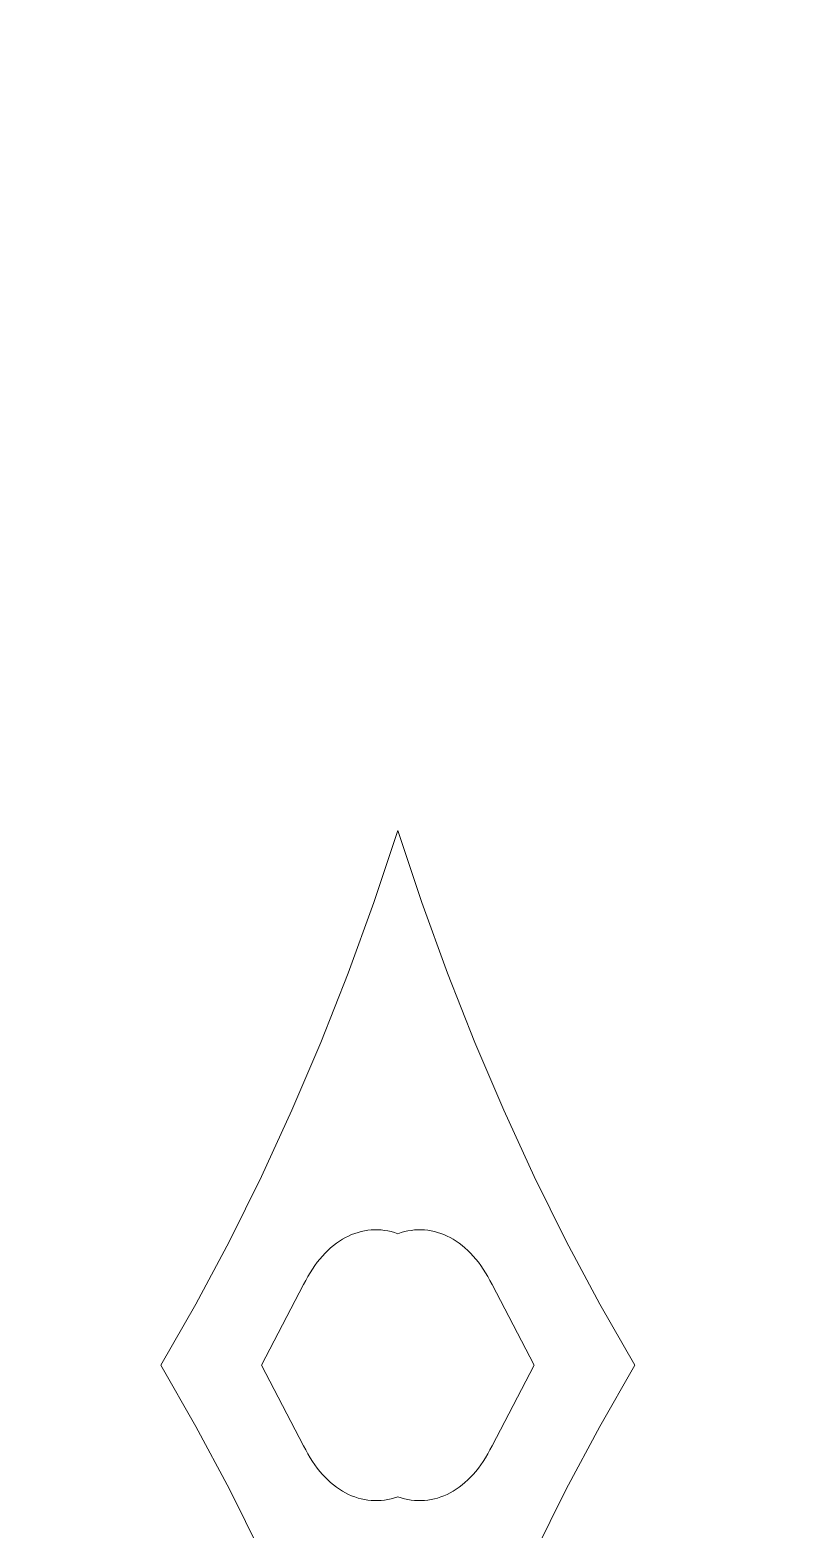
# Model space of a CAD drawing. Header units: centimetres. Extents: x -9.1 to 5.1, y -12.3 to 13.3.
# Drawn here: x 1.77 to 3.013, y -10.128 to -7.663 of the extents above; entities that cross this region are included whole.
import ezdxf

# ---------------------------------------------------------------- set-up
doc = ezdxf.new("R2010")
doc.units = ezdxf.units.CM
doc.header["$MEASUREMENT"] = 0
doc.layers.add('layer 1', color=7, linetype='Continuous')

msp = doc.modelspace()

# ---------------------------------------------------------------- linework, layer by layer
at = {"layer": 'layer 1', "color": 242, "lineweight": 9}
for points, knots in [([(5.08841, -12.32848), (5.08841, -12.32848), (-9.09402, -12.32848), (-9.09402, -12.32848), (-9.09402, -12.32848), (-9.09402, -12.32848), (-9.09402, 0.32731), (-9.09402, 0.32731), (-9.09402, 0.32731), (-9.09402, 0.32731), (5.0911, 0.32731), (5.0911, 0.32731), (5.0911, 0.32731), (5.0911, 0.32731), (5.0911, -12.32848), (5.0911, -12.32848), (5.0911, -12.32848), (5.0911, -12.32848), (5.08841, -12.32848), (5.08841, -12.32848)], [0, 0, 0, 0, 0.1666667, 0.1666667, 0.1666667, 0.1666667, 0.3333333, 0.3333333, 0.3333333, 0.3333333, 0.5, 0.5, 0.5, 0.5, 0.6666667, 0.6666667, 0.6666667, 0.6666667, 1, 1, 1, 1]), ([(2.3751, -10.73787), (2.3751, -10.73787), (2.41459, -10.61927), (2.41459, -10.61927), (2.41459, -10.61927), (2.41459, -10.61927), (2.45684, -10.50295), (2.45684, -10.50295), (2.45684, -10.50295), (2.45684, -10.50295), (2.50173, -10.389), (2.50173, -10.389), (2.50173, -10.389), (2.50173, -10.389), (2.54928, -10.27752), (2.54928, -10.27752), (2.54928, -10.27752), (2.54928, -10.27752), (2.59942, -10.16862), (2.59942, -10.16862), (2.59942, -10.16862), (2.59942, -10.16862), (2.65212, -10.06242), (2.65212, -10.06242), (2.65212, -10.06242), (2.65212, -10.06242), (2.70731, -9.959), (2.70731, -9.959), (2.70731, -9.959), (2.70731, -9.959), (2.76495, -9.85846), (2.76495, -9.85846), (2.76495, -9.85846), (2.76495, -9.85846), (2.70731, -9.75793), (2.70731, -9.75793), (2.70731, -9.75793), (2.70731, -9.75793), (2.65212, -9.65451), (2.65212, -9.65451), (2.65212, -9.65451), (2.65212, -9.65451), (2.59942, -9.54829), (2.59942, -9.54829), (2.59942, -9.54829), (2.59942, -9.54829), (2.54928, -9.43939), (2.54928, -9.43939), (2.54928, -9.43939), (2.54928, -9.43939), (2.50173, -9.32793), (2.50173, -9.32793), (2.50173, -9.32793), (2.50173, -9.32793), (2.45684, -9.21398), (2.45684, -9.21398), (2.45684, -9.21398), (2.45684, -9.21398), (2.41459, -9.09764), (2.41459, -9.09764), (2.41459, -9.09764), (2.41459, -9.09764), (2.3751, -8.97905), (2.3751, -8.97905), (2.3751, -8.97905), (2.3751, -8.97905), (2.3356, -9.09764), (2.3356, -9.09764), (2.3356, -9.09764), (2.3356, -9.09764), (2.29337, -9.21398), (2.29337, -9.21398), (2.29337, -9.21398), (2.29337, -9.21398), (2.24846, -9.32793), (2.24846, -9.32793), (2.24846, -9.32793), (2.24846, -9.32793), (2.20092, -9.43939), (2.20092, -9.43939), (2.20092, -9.43939), (2.20092, -9.43939), (2.15078, -9.54829), (2.15078, -9.54829), (2.15078, -9.54829), (2.15078, -9.54829), (2.09808, -9.65451), (2.09808, -9.65451), (2.09808, -9.65451), (2.09808, -9.65451), (2.04289, -9.75793), (2.04289, -9.75793), (2.04289, -9.75793), (2.04289, -9.75793), (1.98524, -9.85846), (1.98524, -9.85846), (1.98524, -9.85846), (1.98524, -9.85846), (2.04289, -9.959), (2.04289, -9.959), (2.04289, -9.959), (2.04289, -9.959), (2.09808, -10.06242), (2.09808, -10.06242), (2.09808, -10.06242), (2.09808, -10.06242), (2.15078, -10.16862), (2.15078, -10.16862), (2.15078, -10.16862), (2.15078, -10.16862), (2.20092, -10.27752), (2.20092, -10.27752), (2.20092, -10.27752), (2.20092, -10.27752), (2.24846, -10.389), (2.24846, -10.389), (2.24846, -10.389), (2.24846, -10.389), (2.29337, -10.50295), (2.29337, -10.50295), (2.29337, -10.50295), (2.29337, -10.50295), (2.3356, -10.61927), (2.3356, -10.61927), (2.3356, -10.61927), (2.3356, -10.61927), (2.3751, -10.73787), (2.3751, -10.73787)], [0, 0, 0, 0, 0.030303, 0.030303, 0.030303, 0.030303, 0.0606061, 0.0606061, 0.0606061, 0.0606061, 0.0909091, 0.0909091, 0.0909091, 0.0909091, 0.1212121, 0.1212121, 0.1212121, 0.1212121, 0.1515152, 0.1515152, 0.1515152, 0.1515152, 0.1818182, 0.1818182, 0.1818182, 0.1818182, 0.2121212, 0.2121212, 0.2121212, 0.2121212, 0.2424242, 0.2424242, 0.2424242, 0.2424242, 0.2727273, 0.2727273, 0.2727273, 0.2727273, 0.3030303, 0.3030303, 0.3030303, 0.3030303, 0.3333333, 0.3333333, 0.3333333, 0.3333333, 0.3636364, 0.3636364, 0.3636364, 0.3636364, 0.3939394, 0.3939394, 0.3939394, 0.3939394, 0.4242424, 0.4242424, 0.4242424, 0.4242424, 0.4545455, 0.4545455, 0.4545455, 0.4545455, 0.4848485, 0.4848485, 0.4848485, 0.4848485, 0.5151515, 0.5151515, 0.5151515, 0.5151515, 0.5454545, 0.5454545, 0.5454545, 0.5454545, 0.5757576, 0.5757576, 0.5757576, 0.5757576, 0.6060606, 0.6060606, 0.6060606, 0.6060606, 0.6363636, 0.6363636, 0.6363636, 0.6363636, 0.6666667, 0.6666667, 0.6666667, 0.6666667, 0.6969697, 0.6969697, 0.6969697, 0.6969697, 0.7272727, 0.7272727, 0.7272727, 0.7272727, 0.7575758, 0.7575758, 0.7575758, 0.7575758, 0.7878788, 0.7878788, 0.7878788, 0.7878788, 0.8181818, 0.8181818, 0.8181818, 0.8181818, 0.8484848, 0.8484848, 0.8484848, 0.8484848, 0.8787879, 0.8787879, 0.8787879, 0.8787879, 0.9090909, 0.9090909, 0.9090909, 0.9090909, 0.9393939, 0.9393939, 0.9393939, 0.9393939, 1, 1, 1, 1]), ([(2.3751, -9.64224), (2.3751, -9.64224), (2.38061, -9.64041), (2.38061, -9.64041), (2.38061, -9.64041), (2.38061, -9.64041), (2.38615, -9.63888), (2.38615, -9.63888), (2.38615, -9.63888), (2.38615, -9.63888), (2.39166, -9.63766), (2.39166, -9.63766), (2.39166, -9.63766), (2.39166, -9.63766), (2.39717, -9.63673), (2.39717, -9.63673), (2.39717, -9.63673), (2.39717, -9.63673), (2.40268, -9.63612), (2.40268, -9.63612), (2.40268, -9.63612), (2.40268, -9.63612), (2.40817, -9.63579), (2.40817, -9.63579), (2.40817, -9.63579), (2.40817, -9.63579), (2.41366, -9.63577), (2.41366, -9.63577), (2.41366, -9.63577), (2.41366, -9.63577), (2.41909, -9.63606), (2.41909, -9.63606), (2.41909, -9.63606), (2.41909, -9.63606), (2.42452, -9.63662), (2.42452, -9.63662), (2.42452, -9.63662), (2.42452, -9.63662), (2.42989, -9.63748), (2.42989, -9.63748), (2.42989, -9.63748), (2.42989, -9.63748), (2.43524, -9.63862), (2.43524, -9.63862), (2.43524, -9.63862), (2.43524, -9.63862), (2.44055, -9.64006), (2.44055, -9.64006), (2.44055, -9.64006), (2.44055, -9.64006), (2.4458, -9.64178), (2.4458, -9.64178), (2.4458, -9.64178), (2.4458, -9.64178), (2.451, -9.64378), (2.451, -9.64378), (2.451, -9.64378), (2.451, -9.64378), (2.45615, -9.64607), (2.45615, -9.64607), (2.45615, -9.64607), (2.45615, -9.64607), (2.46123, -9.64863), (2.46123, -9.64863), (2.46123, -9.64863), (2.46123, -9.64863), (2.46625, -9.65147), (2.46625, -9.65147), (2.46625, -9.65147), (2.46625, -9.65147), (2.47119, -9.65458), (2.47119, -9.65458), (2.47119, -9.65458), (2.47119, -9.65458), (2.47605, -9.65797), (2.47605, -9.65797), (2.47605, -9.65797), (2.47605, -9.65797), (2.48082, -9.66163), (2.48082, -9.66163), (2.48082, -9.66163), (2.48082, -9.66163), (2.48552, -9.66555), (2.48552, -9.66555), (2.48552, -9.66555), (2.48552, -9.66555), (2.49012, -9.66974), (2.49012, -9.66974), (2.49012, -9.66974), (2.49012, -9.66974), (2.49462, -9.6742), (2.49462, -9.6742), (2.49462, -9.6742), (2.49462, -9.6742), (2.49904, -9.67891), (2.49904, -9.67891), (2.49904, -9.67891), (2.49904, -9.67891), (2.50332, -9.6839), (2.50332, -9.6839), (2.50332, -9.6839), (2.50332, -9.6839), (2.50751, -9.68913), (2.50751, -9.68913), (2.50751, -9.68913), (2.50751, -9.68913), (2.51157, -9.69463), (2.51157, -9.69463), (2.51157, -9.69463), (2.51157, -9.69463), (2.51552, -9.70038), (2.51552, -9.70038), (2.51552, -9.70038), (2.51552, -9.70038), (2.51933, -9.70637), (2.51933, -9.70637), (2.51933, -9.70637), (2.51933, -9.70637), (2.52304, -9.71262), (2.52304, -9.71262), (2.52304, -9.71262), (2.52304, -9.71262), (2.52659, -9.71912), (2.52659, -9.71912), (2.52659, -9.71912), (2.52659, -9.71912), (2.53001, -9.72586), (2.53001, -9.72586), (2.53001, -9.72586), (2.53001, -9.72586), (2.59927, -9.85846), (2.59927, -9.85846), (2.59927, -9.85846), (2.59927, -9.85846), (2.53001, -9.99105), (2.53001, -9.99105), (2.53001, -9.99105), (2.53001, -9.99105), (2.52659, -9.9978), (2.52659, -9.9978), (2.52659, -9.9978), (2.52659, -9.9978), (2.52304, -10.0043), (2.52304, -10.0043), (2.52304, -10.0043), (2.52304, -10.0043), (2.51933, -10.01055), (2.51933, -10.01055), (2.51933, -10.01055), (2.51933, -10.01055), (2.51552, -10.01655), (2.51552, -10.01655), (2.51552, -10.01655), (2.51552, -10.01655), (2.51157, -10.02229), (2.51157, -10.02229), (2.51157, -10.02229), (2.51157, -10.02229), (2.50751, -10.02779), (2.50751, -10.02779), (2.50751, -10.02779), (2.50751, -10.02779), (2.50332, -10.03302), (2.50332, -10.03302), (2.50332, -10.03302), (2.50332, -10.03302), (2.49904, -10.038), (2.49904, -10.038), (2.49904, -10.038), (2.49904, -10.038), (2.49462, -10.04272), (2.49462, -10.04272), (2.49462, -10.04272), (2.49462, -10.04272), (2.49012, -10.04717), (2.49012, -10.04717), (2.49012, -10.04717), (2.49012, -10.04717), (2.48552, -10.05137), (2.48552, -10.05137), (2.48552, -10.05137), (2.48552, -10.05137), (2.48082, -10.0553), (2.48082, -10.0553), (2.48082, -10.0553), (2.48082, -10.0553), (2.47605, -10.05896), (2.47605, -10.05896), (2.47605, -10.05896), (2.47605, -10.05896), (2.47119, -10.06235), (2.47119, -10.06235), (2.47119, -10.06235), (2.47119, -10.06235), (2.46625, -10.06546), (2.46625, -10.06546), (2.46625, -10.06546), (2.46625, -10.06546), (2.46123, -10.0683), (2.46123, -10.0683), (2.46123, -10.0683), (2.46123, -10.0683), (2.45615, -10.07086), (2.45615, -10.07086), (2.45615, -10.07086), (2.45615, -10.07086), (2.451, -10.07313), (2.451, -10.07313), (2.451, -10.07313), (2.451, -10.07313), (2.4458, -10.07514), (2.4458, -10.07514), (2.4458, -10.07514), (2.4458, -10.07514), (2.44055, -10.07687), (2.44055, -10.07687), (2.44055, -10.07687), (2.44055, -10.07687), (2.43524, -10.07829), (2.43524, -10.07829), (2.43524, -10.07829), (2.43524, -10.07829), (2.42989, -10.07944), (2.42989, -10.07944), (2.42989, -10.07944), (2.42989, -10.07944), (2.42452, -10.08031), (2.42452, -10.08031), (2.42452, -10.08031), (2.42452, -10.08031), (2.41909, -10.08087), (2.41909, -10.08087), (2.41909, -10.08087), (2.41909, -10.08087), (2.41366, -10.08114), (2.41366, -10.08114), (2.41366, -10.08114), (2.41366, -10.08114), (2.40817, -10.08112), (2.40817, -10.08112), (2.40817, -10.08112), (2.40817, -10.08112), (2.40268, -10.08081), (2.40268, -10.08081), (2.40268, -10.08081), (2.40268, -10.08081), (2.39717, -10.08018), (2.39717, -10.08018), (2.39717, -10.08018), (2.39717, -10.08018), (2.39166, -10.07927), (2.39166, -10.07927), (2.39166, -10.07927), (2.39166, -10.07927), (2.38615, -10.07804), (2.38615, -10.07804), (2.38615, -10.07804), (2.38615, -10.07804), (2.3751, -10.07468), (2.3751, -10.07468), (2.3751, -10.07468), (2.3751, -10.07468), (2.36406, -10.07804), (2.36406, -10.07804), (2.36406, -10.07804), (2.36406, -10.07804), (2.35854, -10.07927), (2.35854, -10.07927), (2.35854, -10.07927), (2.35854, -10.07927), (2.35303, -10.08018), (2.35303, -10.08018), (2.35303, -10.08018), (2.35303, -10.08018), (2.34752, -10.08081), (2.34752, -10.08081), (2.34752, -10.08081), (2.34752, -10.08081), (2.34203, -10.08112), (2.34203, -10.08112), (2.34203, -10.08112), (2.34203, -10.08112), (2.33654, -10.08114), (2.33654, -10.08114), (2.33654, -10.08114), (2.33654, -10.08114), (2.3311, -10.08087), (2.3311, -10.08087), (2.3311, -10.08087), (2.3311, -10.08087), (2.32568, -10.08031), (2.32568, -10.08031), (2.32568, -10.08031), (2.32568, -10.08031), (2.32031, -10.07944), (2.32031, -10.07944), (2.32031, -10.07944), (2.32031, -10.07944), (2.31496, -10.07829), (2.31496, -10.07829), (2.31496, -10.07829), (2.31496, -10.07829), (2.30966, -10.07687), (2.30966, -10.07687), (2.30966, -10.07687), (2.30966, -10.07687), (2.30439, -10.07514), (2.30439, -10.07514), (2.30439, -10.07514), (2.30439, -10.07514), (2.2992, -10.07313), (2.2992, -10.07313), (2.2992, -10.07313), (2.2992, -10.07313), (2.29405, -10.07086), (2.29405, -10.07086), (2.29405, -10.07086), (2.29405, -10.07086), (2.28897, -10.0683), (2.28897, -10.0683), (2.28897, -10.0683), (2.28897, -10.0683), (2.28395, -10.06546), (2.28395, -10.06546), (2.28395, -10.06546), (2.28395, -10.06546), (2.27901, -10.06235), (2.27901, -10.06235), (2.27901, -10.06235), (2.27901, -10.06235), (2.27415, -10.05896), (2.27415, -10.05896), (2.27415, -10.05896), (2.27415, -10.05896), (2.26937, -10.0553), (2.26937, -10.0553), (2.26937, -10.0553), (2.26937, -10.0553), (2.26467, -10.05137), (2.26467, -10.05137), (2.26467, -10.05137), (2.26467, -10.05137), (2.26009, -10.04717), (2.26009, -10.04717), (2.26009, -10.04717), (2.26009, -10.04717), (2.25558, -10.04272), (2.25558, -10.04272), (2.25558, -10.04272), (2.25558, -10.04272), (2.25116, -10.038), (2.25116, -10.038), (2.25116, -10.038), (2.25116, -10.038), (2.24688, -10.03302), (2.24688, -10.03302), (2.24688, -10.03302), (2.24688, -10.03302), (2.24269, -10.02779), (2.24269, -10.02779), (2.24269, -10.02779), (2.24269, -10.02779), (2.23863, -10.02229), (2.23863, -10.02229), (2.23863, -10.02229), (2.23863, -10.02229), (2.23469, -10.01655), (2.23469, -10.01655), (2.23469, -10.01655), (2.23469, -10.01655), (2.23087, -10.01055), (2.23087, -10.01055), (2.23087, -10.01055), (2.23087, -10.01055), (2.22717, -10.0043), (2.22717, -10.0043), (2.22717, -10.0043), (2.22717, -10.0043), (2.2236, -9.9978), (2.2236, -9.9978), (2.2236, -9.9978), (2.2236, -9.9978), (2.22019, -9.99105), (2.22019, -9.99105), (2.22019, -9.99105), (2.22019, -9.99105), (2.15093, -9.85846), (2.15093, -9.85846), (2.15093, -9.85846), (2.15093, -9.85846), (2.22019, -9.72586), (2.22019, -9.72586), (2.22019, -9.72586), (2.22019, -9.72586), (2.2236, -9.71912), (2.2236, -9.71912), (2.2236, -9.71912), (2.2236, -9.71912), (2.22717, -9.71262), (2.22717, -9.71262), (2.22717, -9.71262), (2.22717, -9.71262), (2.23087, -9.70637), (2.23087, -9.70637), (2.23087, -9.70637), (2.23087, -9.70637), (2.23469, -9.70038), (2.23469, -9.70038), (2.23469, -9.70038), (2.23469, -9.70038), (2.23863, -9.69463), (2.23863, -9.69463), (2.23863, -9.69463), (2.23863, -9.69463), (2.24269, -9.68913), (2.24269, -9.68913), (2.24269, -9.68913), (2.24269, -9.68913), (2.24688, -9.6839), (2.24688, -9.6839), (2.24688, -9.6839), (2.24688, -9.6839), (2.25116, -9.67891), (2.25116, -9.67891), (2.25116, -9.67891), (2.25116, -9.67891), (2.25558, -9.6742), (2.25558, -9.6742), (2.25558, -9.6742), (2.25558, -9.6742), (2.26009, -9.66974), (2.26009, -9.66974), (2.26009, -9.66974), (2.26009, -9.66974), (2.26467, -9.66555), (2.26467, -9.66555), (2.26467, -9.66555), (2.26467, -9.66555), (2.26937, -9.66163), (2.26937, -9.66163), (2.26937, -9.66163), (2.26937, -9.66163), (2.27415, -9.65797), (2.27415, -9.65797), (2.27415, -9.65797), (2.27415, -9.65797), (2.27901, -9.65458), (2.27901, -9.65458), (2.27901, -9.65458), (2.27901, -9.65458), (2.28395, -9.65147), (2.28395, -9.65147), (2.28395, -9.65147), (2.28395, -9.65147), (2.28897, -9.64863), (2.28897, -9.64863), (2.28897, -9.64863), (2.28897, -9.64863), (2.29405, -9.64607), (2.29405, -9.64607), (2.29405, -9.64607), (2.29405, -9.64607), (2.2992, -9.64378), (2.2992, -9.64378), (2.2992, -9.64378), (2.2992, -9.64378), (2.30439, -9.64178), (2.30439, -9.64178), (2.30439, -9.64178), (2.30439, -9.64178), (2.30966, -9.64006), (2.30966, -9.64006), (2.30966, -9.64006), (2.30966, -9.64006), (2.31496, -9.63862), (2.31496, -9.63862), (2.31496, -9.63862), (2.31496, -9.63862), (2.32031, -9.63748), (2.32031, -9.63748), (2.32031, -9.63748), (2.32031, -9.63748), (2.32568, -9.63662), (2.32568, -9.63662), (2.32568, -9.63662), (2.32568, -9.63662), (2.3311, -9.63606), (2.3311, -9.63606), (2.3311, -9.63606), (2.3311, -9.63606), (2.33654, -9.63577), (2.33654, -9.63577), (2.33654, -9.63577), (2.33654, -9.63577), (2.34203, -9.63579), (2.34203, -9.63579), (2.34203, -9.63579), (2.34203, -9.63579), (2.34752, -9.63612), (2.34752, -9.63612), (2.34752, -9.63612), (2.34752, -9.63612), (2.35303, -9.63673), (2.35303, -9.63673), (2.35303, -9.63673), (2.35303, -9.63673), (2.35854, -9.63766), (2.35854, -9.63766), (2.35854, -9.63766), (2.35854, -9.63766), (2.36406, -9.63888), (2.36406, -9.63888), (2.36406, -9.63888), (2.36406, -9.63888), (2.36959, -9.64041), (2.36959, -9.64041), (2.36959, -9.64041), (2.36959, -9.64041), (2.3751, -9.64224), (2.3751, -9.64224)], [0, 0, 0, 0, 0.0076336, 0.0076336, 0.0076336, 0.0076336, 0.0152672, 0.0152672, 0.0152672, 0.0152672, 0.0229008, 0.0229008, 0.0229008, 0.0229008, 0.0305344, 0.0305344, 0.0305344, 0.0305344, 0.0381679, 0.0381679, 0.0381679, 0.0381679, 0.0458015, 0.0458015, 0.0458015, 0.0458015, 0.0534351, 0.0534351, 0.0534351, 0.0534351, 0.0610687, 0.0610687, 0.0610687, 0.0610687, 0.0687023, 0.0687023, 0.0687023, 0.0687023, 0.0763359, 0.0763359, 0.0763359, 0.0763359, 0.0839695, 0.0839695, 0.0839695, 0.0839695, 0.0916031, 0.0916031, 0.0916031, 0.0916031, 0.0992366, 0.0992366, 0.0992366, 0.0992366, 0.1068702, 0.1068702, 0.1068702, 0.1068702, 0.1145038, 0.1145038, 0.1145038, 0.1145038, 0.1221374, 0.1221374, 0.1221374, 0.1221374, 0.129771, 0.129771, 0.129771, 0.129771, 0.1374046, 0.1374046, 0.1374046, 0.1374046, 0.1450382, 0.1450382, 0.1450382, 0.1450382, 0.1526718, 0.1526718, 0.1526718, 0.1526718, 0.1603053, 0.1603053, 0.1603053, 0.1603053, 0.1679389, 0.1679389, 0.1679389, 0.1679389, 0.1755725, 0.1755725, 0.1755725, 0.1755725, 0.1832061, 0.1832061, 0.1832061, 0.1832061, 0.1908397, 0.1908397, 0.1908397, 0.1908397, 0.1984733, 0.1984733, 0.1984733, 0.1984733, 0.2061069, 0.2061069, 0.2061069, 0.2061069, 0.2137405, 0.2137405, 0.2137405, 0.2137405, 0.221374, 0.221374, 0.221374, 0.221374, 0.2290076, 0.2290076, 0.2290076, 0.2290076, 0.2366412, 0.2366412, 0.2366412, 0.2366412, 0.2442748, 0.2442748, 0.2442748, 0.2442748, 0.2519084, 0.2519084, 0.2519084, 0.2519084, 0.259542, 0.259542, 0.259542, 0.259542, 0.2671756, 0.2671756, 0.2671756, 0.2671756, 0.2748092, 0.2748092, 0.2748092, 0.2748092, 0.2824427, 0.2824427, 0.2824427, 0.2824427, 0.2900763, 0.2900763, 0.2900763, 0.2900763, 0.2977099, 0.2977099, 0.2977099, 0.2977099, 0.3053435, 0.3053435, 0.3053435, 0.3053435, 0.3129771, 0.3129771, 0.3129771, 0.3129771, 0.3206107, 0.3206107, 0.3206107, 0.3206107, 0.3282443, 0.3282443, 0.3282443, 0.3282443, 0.3358779, 0.3358779, 0.3358779, 0.3358779, 0.3435115, 0.3435115, 0.3435115, 0.3435115, 0.351145, 0.351145, 0.351145, 0.351145, 0.3587786, 0.3587786, 0.3587786, 0.3587786, 0.3664122, 0.3664122, 0.3664122, 0.3664122, 0.3740458, 0.3740458, 0.3740458, 0.3740458, 0.3816794, 0.3816794, 0.3816794, 0.3816794, 0.389313, 0.389313, 0.389313, 0.389313, 0.3969466, 0.3969466, 0.3969466, 0.3969466, 0.4045802, 0.4045802, 0.4045802, 0.4045802, 0.4122137, 0.4122137, 0.4122137, 0.4122137, 0.4198473, 0.4198473, 0.4198473, 0.4198473, 0.4274809, 0.4274809, 0.4274809, 0.4274809, 0.4351145, 0.4351145, 0.4351145, 0.4351145, 0.4427481, 0.4427481, 0.4427481, 0.4427481, 0.4503817, 0.4503817, 0.4503817, 0.4503817, 0.4580153, 0.4580153, 0.4580153, 0.4580153, 0.4656489, 0.4656489, 0.4656489, 0.4656489, 0.4732824, 0.4732824, 0.4732824, 0.4732824, 0.480916, 0.480916, 0.480916, 0.480916, 0.4885496, 0.4885496, 0.4885496, 0.4885496, 0.4961832, 0.4961832, 0.4961832, 0.4961832, 0.5038168, 0.5038168, 0.5038168, 0.5038168, 0.5114504, 0.5114504, 0.5114504, 0.5114504, 0.519084, 0.519084, 0.519084, 0.519084, 0.5267176, 0.5267176, 0.5267176, 0.5267176, 0.5343511, 0.5343511, 0.5343511, 0.5343511, 0.5419847, 0.5419847, 0.5419847, 0.5419847, 0.5496183, 0.5496183, 0.5496183, 0.5496183, 0.5572519, 0.5572519, 0.5572519, 0.5572519, 0.5648855, 0.5648855, 0.5648855, 0.5648855, 0.5725191, 0.5725191, 0.5725191, 0.5725191, 0.5801527, 0.5801527, 0.5801527, 0.5801527, 0.5877863, 0.5877863, 0.5877863, 0.5877863, 0.5954198, 0.5954198, 0.5954198, 0.5954198, 0.6030534, 0.6030534, 0.6030534, 0.6030534, 0.610687, 0.610687, 0.610687, 0.610687, 0.6183206, 0.6183206, 0.6183206, 0.6183206, 0.6259542, 0.6259542, 0.6259542, 0.6259542, 0.6335878, 0.6335878, 0.6335878, 0.6335878, 0.6412214, 0.6412214, 0.6412214, 0.6412214, 0.648855, 0.648855, 0.648855, 0.648855, 0.6564885, 0.6564885, 0.6564885, 0.6564885, 0.6641221, 0.6641221, 0.6641221, 0.6641221, 0.6717557, 0.6717557, 0.6717557, 0.6717557, 0.6793893, 0.6793893, 0.6793893, 0.6793893, 0.6870229, 0.6870229, 0.6870229, 0.6870229, 0.6946565, 0.6946565, 0.6946565, 0.6946565, 0.7022901, 0.7022901, 0.7022901, 0.7022901, 0.7099237, 0.7099237, 0.7099237, 0.7099237, 0.7175573, 0.7175573, 0.7175573, 0.7175573, 0.7251908, 0.7251908, 0.7251908, 0.7251908, 0.7328244, 0.7328244, 0.7328244, 0.7328244, 0.740458, 0.740458, 0.740458, 0.740458, 0.7480916, 0.7480916, 0.7480916, 0.7480916, 0.7557252, 0.7557252, 0.7557252, 0.7557252, 0.7633588, 0.7633588, 0.7633588, 0.7633588, 0.7709924, 0.7709924, 0.7709924, 0.7709924, 0.778626, 0.778626, 0.778626, 0.778626, 0.7862595, 0.7862595, 0.7862595, 0.7862595, 0.7938931, 0.7938931, 0.7938931, 0.7938931, 0.8015267, 0.8015267, 0.8015267, 0.8015267, 0.8091603, 0.8091603, 0.8091603, 0.8091603, 0.8167939, 0.8167939, 0.8167939, 0.8167939, 0.8244275, 0.8244275, 0.8244275, 0.8244275, 0.8320611, 0.8320611, 0.8320611, 0.8320611, 0.8396947, 0.8396947, 0.8396947, 0.8396947, 0.8473282, 0.8473282, 0.8473282, 0.8473282, 0.8549618, 0.8549618, 0.8549618, 0.8549618, 0.8625954, 0.8625954, 0.8625954, 0.8625954, 0.870229, 0.870229, 0.870229, 0.870229, 0.8778626, 0.8778626, 0.8778626, 0.8778626, 0.8854962, 0.8854962, 0.8854962, 0.8854962, 0.8931298, 0.8931298, 0.8931298, 0.8931298, 0.9007634, 0.9007634, 0.9007634, 0.9007634, 0.9083969, 0.9083969, 0.9083969, 0.9083969, 0.9160305, 0.9160305, 0.9160305, 0.9160305, 0.9236641, 0.9236641, 0.9236641, 0.9236641, 0.9312977, 0.9312977, 0.9312977, 0.9312977, 0.9389313, 0.9389313, 0.9389313, 0.9389313, 0.9465649, 0.9465649, 0.9465649, 0.9465649, 0.9541985, 0.9541985, 0.9541985, 0.9541985, 0.9618321, 0.9618321, 0.9618321, 0.9618321, 0.9694656, 0.9694656, 0.9694656, 0.9694656, 0.9770992, 0.9770992, 0.9770992, 0.9770992, 0.9847328, 0.9847328, 0.9847328, 0.9847328, 1, 1, 1, 1])]:
    msp.add_open_spline(points, degree=3, knots=knots, dxfattribs=at)

doc.saveas('drawing.dxf')
